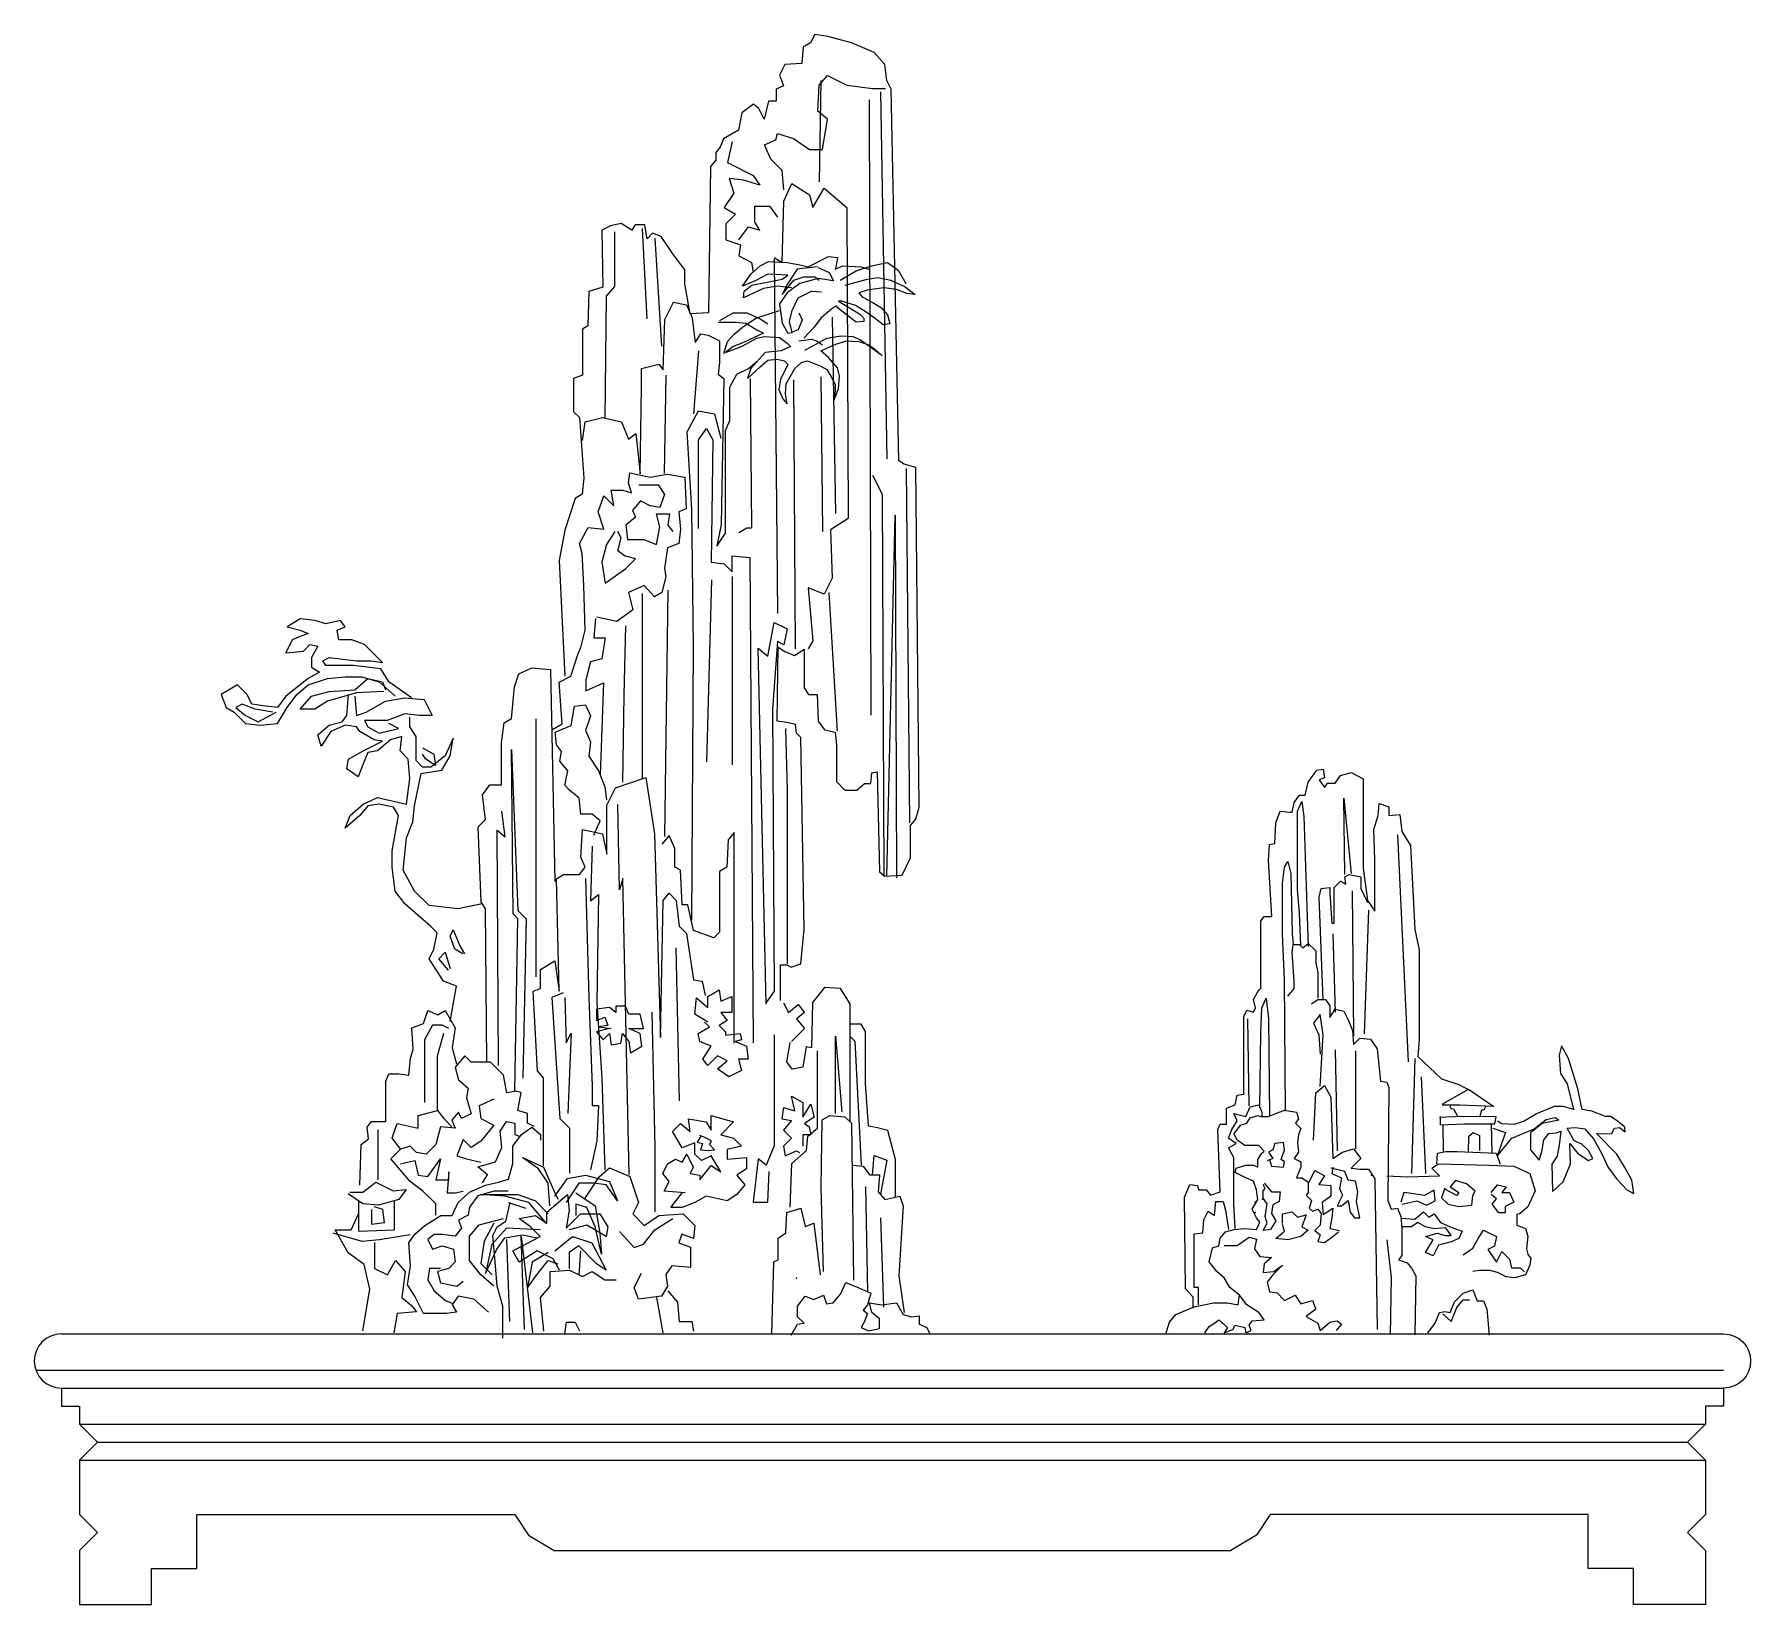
# Model space of a CAD drawing. Extents: x 21 to 877, y 371 to 1154.
import ezdxf

# ---------------------------------------------------------------- set-up
doc = ezdxf.new("R2010")
doc.units = 0
doc.header["$LTSCALE"] = 0.9
doc.header["$MEASUREMENT"] = 0
doc.header["$PDSIZE"] = 15
for name, color, linetype in [('2', 2, 'CONTINUOUS'), ('3', 3, 'CONTINUOUS'), ('4', 4, 'CONTINUOUS')]:
    doc.layers.add(name, color=color, linetype=linetype)

msp = doc.modelspace()

# ---------------------------------------------------------------- linework, layer by layer
at = {"layer": '2'}
for points in [[(34.07, 505.76, 1), (34.07, 478.76), (34.07, 469.76), (43.07, 469.76), (43.07, 460.76), (52.07, 451.76), (43.07, 442.76), (43.07, 415.76), (52.07, 406.76), (43.07, 397.76), (43.07, 370.76), (79.07, 370.76), (79.07, 388.76), (101.57, 388.76), (101.57, 415.76), (260.26, 415.76), (267.14, 405.43), (279.95, 397.76)], [(863.24, 505.76, -1), (863.24, 478.76), (863.24, 469.76), (854.24, 469.76), (854.24, 460.76), (845.24, 451.76), (854.24, 442.76), (854.24, 415.76), (845.24, 406.76), (854.24, 397.76), (854.24, 370.76), (818.24, 370.76), (818.24, 388.76), (795.74, 388.76), (795.74, 415.76), (637.06, 415.76), (630.17, 405.43), (617.37, 397.76)]]:
    msp.add_lwpolyline(points, format="xyb", dxfattribs=at)
for points in [[(34.07, 505.76), (863.24, 505.76)], [(21.34, 487.76), (863.24, 487.76)], [(34.07, 478.76), (863.24, 478.76)], [(43.07, 460.76), (854.24, 460.76)], [(52.07, 451.76), (845.24, 451.76)], [(43.07, 442.76), (854.24, 442.76)], [(279.95, 397.76), (617.37, 397.76)]]:
    msp.add_lwpolyline(points, dxfattribs=at)
at = {"layer": '3'}
for points in [[(412.95, 1130.84), (412.15, 1080.24)], [(437.07, 1121.2), (437.87, 814.39)], [(305.25, 962.17), (306.06, 1023.22), (310.08, 1028.04), (310.08, 1055.34)], [(323.74, 1056.95), (326.15, 1011.97)], [(330.17, 1052.13), (333.38, 998.32)], [(398.2, 1027.45), (391.06, 1028.29), (384.33, 1027.03), (374.25, 1022.42), (374.67, 1025.77), (378.45, 1028.71), (393.58, 1031.65), (396.52, 1033.75), (386.43, 1034.17), (380.13, 1030.81), (373.83, 1028.29), (378.03, 1034.17), (382.65, 1038.37), (386.85, 1040.47), (396.1, 1040.05), (402.4, 1038.79), (406.6, 1037.95), (416.68, 1042.99), (421.3, 1042.57), (420.46, 1037.53), (420.04, 1036.69), (423.82, 1038.37), (433.07, 1037.95), (436.85, 1036.69)], [(389.65, 1041.69), (391.25, 864.99)], [(411.22, 1037.95), (401.14, 1036.69), (396.52, 1029.55), (393.58, 1024.1), (399.46, 1031.23), (404.5, 1032.91), (409.96, 1032.91), (412.06, 1031.23)], [(411.64, 1037.53), (417.1, 1035.01), (419.2, 1030.81)], [(422.56, 1031.23), (430.55, 1035.85), (438.11, 1038.37), (446.09, 1040.05), (451.55, 1036.27), (455.33, 1029.55)], [(419.2, 1030.81), (411.64, 1032.07), (402.4, 1029.55), (396.1, 1024.94), (392.32, 1019.48), (393.58, 1009.82), (396.52, 1004.78), (398.62, 1005.2), (397.36, 1010.66), (398.62, 1016.12), (401.56, 1022.42), (408.28, 1025.77), (413.32, 1025.36)], [(425.09, 1028.71), (436.01, 1031.65), (441.47, 1032.49), (447.77, 1031.23), (454.91, 1027.87), (459.95, 1024.1), (455.75, 1024.52), (450.71, 1026.61), (444.41, 1027.45), (436.01, 1026.19), (431.81, 1024.94), (433.49, 1022.84), (438.53, 1020.32), (443.15, 1017.38), (446.09, 1014.02), (447.35, 1009.4), (443.99, 1008.98), (440.21, 1011.92), (435.59, 1015.28), (430.13, 1018.64), (423.4, 1020.74), (421.72, 1020.74), (432.23, 1014.44), (434.33, 1012.34), (434.33, 1010.66), (430.55, 1010.24), (423.4, 1015.7), (420.46, 1018.22), (418.36, 1016.96), (412.9, 1012.34), (409.54, 1007.72), (404.5, 1002.26)], [(362.49, 1011.08), (369.21, 1014.86), (375.93, 1014.86), (382.65, 1011.92), (386.43, 1009.4)], [(364.59, 994.71), (366.27, 1000.59), (369.63, 1004.36), (373.83, 1007.72), (380.55, 1012.34), (392.32, 1016.12)], [(401.98, 1014.86), (403.66, 1011.5), (401.56, 1006.46), (398.2, 1005.2)], [(418.58, 1012.77), (420.19, 914.79)], [(361.65, 1010.24), (370.47, 1010.24), (375.51, 1009.82), (380.97, 1006.46), (384.33, 1004.78), (374.25, 1000.17), (369.21, 998.07), (365.43, 995.13), (373.41, 998.07), (380.97, 1002.26), (384.75, 1003.1), (392.32, 1002.68), (396.1, 999.75), (397.78, 998.07), (393.16, 995.97), (385.17, 995.13), (378.03, 987.15), (376.35, 982.11), (382.65, 987.99), (386.43, 991.35), (391.06, 991.77), (394.84, 990.93), (396.52, 989.25), (392.74, 981.69), (391.9, 976.66), (394, 972.04), (396.1, 969.52), (395.26, 974.56), (395.68, 979.59), (399.88, 987.15), (403.24, 990.09), (406.18, 990.93), (412.9, 988.41), (415.84, 986.73), (417.94, 983.37), (420.04, 979.17), (420.04, 976.24), (419.62, 971.62), (421.72, 977.08), (422.14, 983.37), (421.3, 987.57), (416.68, 992.61), (412.9, 995.97), (420.46, 999.33), (425.93, 1001.01), (431.81, 1000.59), (436.85, 998.91), (439.79, 996.81), (443.57, 993.45)], [(401.98, 1001.01), (408.28, 1001.84), (410.8, 1001.01), (413.74, 998.91)], [(404.92, 996.39), (410.38, 999.33), (415.84, 1002.26), (422.98, 1003.52), (428.87, 1003.1), (432.65, 1001.43), (442.73, 994.29)], [(351.87, 995.91), (349.46, 964.58)], [(334.99, 934.87), (335.8, 983.86)], [(377.59, 982.25), (378.39, 907.56), (375.98, 907.56), (371.96, 905.15)], [(399.29, 981.45), (400.09, 847.32)], [(412.95, 983.06), (413.76, 905.95)], [(438.67, 934.06), (443.5, 924.43), (444.3, 734.07)], [(455.55, 937.28), (457.16, 760.58)], [(322.13, 929.18), (331.77, 929.18), (334.99, 924.36), (332.58, 917.94), (327.76, 918.74), (322.93, 921.15), (318.92, 916.33), (320.52, 913.12), (315.7, 909.1), (316.5, 901.87), (324.54, 901.87), (330.97, 899.47), (332.58, 908.3), (330.97, 914.73), (337.4, 914.73), (336.6, 909.1), (339.01, 905.89)], [(445.91, 734.07), (449.93, 913.98), (450.73, 733.27)], [(310.07, 905.89), (306.06, 899.47), (303.64, 890.63), (305.25, 880.19), (315.7, 887.42), (320.52, 892.24), (314.9, 893.84), (311.68, 896.25), (313.29, 902.68), (311.68, 905.89)], [(368.75, 883.46), (368.75, 789.49)], [(336.57, 876.66), (334.96, 753.77)], [(358.3, 881.86), (355.89, 791.1)], [(208.64, 822.96), (197.39, 831), (193.37, 837.42), (179.71, 839.03), (166.04, 839.03), (164.44, 841.44), (167.65, 843.04), (181.31, 841.44), (188.55, 841.44), (194.17, 840.63), (185.33, 849.47), (178.9, 851.88), (172.47, 851.88), (171.67, 856.7), (175.69, 858.3), (173.28, 861.52), (166.04, 859.91), (160.42, 861.52), (153.18, 862.32), (146.75, 858.3), (153.18, 856.7), (157.2, 855.09), (153.18, 853.48), (149.17, 851.88), (145.95, 845.45), (154.79, 846.26), (158.01, 849.47), (162.02, 848.67), (158.81, 843.04), (158.81, 838.22), (162.83, 835.82), (157.2, 832.6), (145.95, 823.77), (141.93, 818.15), (134.7, 818.95), (129.07, 819.75), (126.66, 824.57), (121.84, 829.39), (113.8, 824.57), (116.21, 818.15), (120.23, 815.74), (125.86, 810.11), (133.09, 809.31), (141.93, 810.11), (146.75, 818.15), (151.58, 824.57), (157.2, 829.39), (166.85, 832.6), (175.69, 833.41), (183.73, 833.41), (192.57, 831), (200.6, 823.77)], [(194.98, 826.18), (181.31, 825.37), (166.85, 821.36), (160.42, 817.34), (153.18, 817.34), (158.81, 823.77), (167.65, 826.18), (180.51, 826.98), (186.94, 832.6), (194.17, 831), (195.78, 826.98)], [(227.93, 661.53), (231.15, 679.2), (224.72, 681.61), (217.48, 692.85), (219.89, 697.67), (221.5, 705.7), (218.29, 708.91), (205.43, 720.16), (200.6, 726.58), (199, 738.63), (199, 746.66), (202.21, 764.33), (199.8, 768.35), (192.57, 769.95), (186.94, 769.15), (182.92, 764.33), (175.69, 757.91), (178.1, 764.33), (184.53, 769.95), (191.76, 773.17), (206.23, 769.95), (207.84, 782.81), (207.03, 792.44), (203.02, 796.46), (203.82, 803.69), (198.19, 802.08), (191.76, 796.46), (186.94, 795.66), (184.53, 790.03), (182.12, 783.61), (176.49, 787.62), (177.3, 792.44), (184.53, 796.46), (194.17, 801.28), (190.16, 802.08), (182.92, 806.1), (181.31, 808.51), (175.69, 809.31), (168.45, 806.1), (163.63, 798.87), (162.02, 804.49), (167.65, 809.31), (174.08, 810.92), (176.49, 814.13), (177.3, 824.57)], [(180.51, 823.77), (181.31, 814.13), (186.14, 815.74), (195.78, 821.36), (205.43, 822.96), (215.07, 822.16), (219.09, 814.13), (212.66, 814.13), (205.43, 814.93), (196.59, 811.72), (185.33, 811.72), (186.94, 808.51), (192.57, 805.29), (202.21, 807.7), (197.39, 810.11)], [(139.52, 815.74), (130.68, 817.34), (124.25, 819.75), (121.03, 818.15), (125.86, 814.13), (132.29, 810.92), (141.13, 815.74)], [(244.01, 720.16), (231.95, 717.75), (217.48, 719.36), (210.25, 726.58), (204.62, 737.02), (206.23, 753.09), (209.45, 761.12), (210.25, 769.15), (213.46, 785.22), (223.91, 786.82), (227.93, 794.05), (229.54, 802.89), (225.52, 794.05), (218.29, 788.43), (214.27, 788.43), (211.05, 791.64), (211.05, 794.85), (211.05, 803.69), (207.84, 808.51), (207.84, 813.33)], [(270.66, 812.4), (270.66, 683.9)], [(395.24, 807.59), (396.04, 777.06), (396.04, 690.32)], [(214.27, 798.07), (219.89, 794.85), (220.7, 789.23), (215.87, 792.44), (214.27, 794.85)], [(269.86, 609.2), (266.64, 610.81), (266.64, 615.63), (261.82, 617.23), (263.43, 626.07), (260.21, 626.87), (261.82, 712.81), (259.41, 715.22), (258.61, 797.14), (261.82, 716.83), (265.84, 712.81), (264.23, 633.3)], [(317.28, 585.11), (314.06, 732.89), (312.46, 727.27), (311.65, 769.84)], [(700.58, 754.66), (705.94, 641.5)], [(298.79, 748.95), (297.99, 721.65), (302.01, 724.86), (301.2, 671.05), (303.62, 633.3), (305.22, 587.52)], [(295.58, 732.89), (297.19, 673.46), (298.79, 629.28), (298.79, 619.64), (302.01, 619.64), (301.2, 601.97), (297.99, 587.52)], [(678.03, 726.77), (678.57, 654.37)], [(686.08, 717.12), (683.94, 655.44)], [(234.36, 695.26), (230.34, 697.67), (227.93, 704.09), (229.54, 707.31), (232.75, 699.28), (235.16, 695.26)], [(668.37, 705.32), (669.45, 666.17)], [(227.13, 687.23), (222.3, 692.85), (225.52, 696.06), (227.93, 688.03)], [(340.59, 698.35), (342.19, 622.05)], [(356.52, 661.25), (350.09, 665.26), (350.9, 673.29), (356.52, 668.48), (356.52, 674.1), (362.15, 677.31), (362.95, 671.69), (368.58, 674.1), (368.58, 666.07), (362.95, 666.07), (366.17, 662.05), (362.15, 659.64), (365.36, 656.43), (365.36, 654.82), (372.6, 655.62), (373.4, 652.41), (370.19, 651.61), (375.81, 649.2), (376.62, 642.77), (371.79, 642.77), (373.4, 637.15), (366.97, 633.94), (361.34, 637.95), (366.17, 641.97), (361.34, 644.38), (356.52, 639.56), (354.11, 642.77), (358.13, 649.2), (352.5, 651.61), (351.7, 655.62), (357.33, 658.84), (354.91, 661.25)], [(285.13, 673.46), (285.93, 650.97), (288.34, 655.79), (286.74, 615.63)], [(307.49, 658.03), (301.06, 656.43), (304.28, 652.41), (307.49, 655.62), (308.3, 650), (313.12, 650.81), (313.92, 655.62), (317.14, 651.61), (317.94, 645.99), (323.57, 649.2), (322.77, 655.62), (317.14, 658.03), (324.37, 658.03), (322.77, 665.26), (317.14, 665.26), (315.53, 669.28), (310.71, 669.28), (310.71, 666.07), (307.49, 668.48), (301.06, 667.67), (301.06, 662.05), (305.08, 663.66), (306.69, 659.64), (301.87, 658.84), (308.3, 658.03)], [(394.3, 670.88), (396.71, 666.07), (401.53, 670.08), (404.75, 666.07), (400.73, 662.85), (404.75, 658.03), (398.32, 651.61)], [(328.53, 666.23), (330.14, 598.76), (330.14, 566.63)], [(626.51, 619.5), (625.97, 662.95)], [(661.93, 629.16), (663.54, 654.9), (661.93, 665.09), (658.71, 660.8), (661.4, 654.9), (661.93, 645.25)], [(389.61, 654.98), (389.61, 599.56), (385.6, 589.93), (381.58, 593.14), (379.17, 571.45), (386.4, 571.45), (387.2, 586.71)], [(420.16, 615.63), (420.16, 654.18), (423.37, 616.43)], [(427.39, 654.18), (429.8, 651.77), (433.02, 589.93)], [(261.03, 626.77), (256.21, 625.97), (254.6, 634.8), (248.17, 641.23), (238.53, 641.23), (235.31, 644.44), (230.49, 638.82), (232.1, 632.39), (236.92, 628.38), (236.12, 623.56), (238.53, 615.53), (233.71, 613.12), (232.1, 616.33), (228.88, 612.31), (230.49, 608.3), (223.26, 609.1), (220.85, 600.26), (216.03, 595.45), (211.2, 596.25), (207.99, 599.46), (203.17, 597.86)], [(397.65, 569.04), (398.46, 590.73), (405.69, 597.15), (406.49, 604.38), (411.32, 608.4), (411.32, 646.95)], [(669.45, 647.39), (670.52, 596.98)], [(679.64, 646.86), (679.64, 598.05)], [(709.16, 643.1), (707.55, 585.72)], [(750.24, 594.32), (757.67, 603.34), (768.82, 608.11), (774.65, 612.62), (779.17, 613.68), (781.02, 612.36), (772.8, 610.77), (766.96, 605.99), (766.96, 597.51), (771.2, 592.47), (772.53, 596.71), (773.59, 602.54), (775.98, 605.73), (779.96, 605.99), (782.09, 606.79), (781.29, 599.89), (780.23, 594.32), (777.57, 590.35), (777.84, 576.82), (783.15, 581.59), (786.86, 590.61), (786.6, 600.69), (790.58, 595.65), (795.89, 592.2), (798.01, 593.26), (795.89, 597.24), (792.44, 600.42), (788.72, 602.01), (785.27, 608.38), (789.25, 608.64), (794.03, 608.11), (798.28, 603.08), (802.26, 595.91), (805.44, 589.02), (809.95, 582.92), (814.99, 577.62), (818.44, 575.76), (817.38, 582.39), (813.93, 588.75), (809.95, 595.38), (799.87, 605.73), (807.3, 605.46), (808.89, 608.38), (811.28, 608.64), (814.2, 606.52), (813.93, 608.91), (810.22, 612.09), (806.77, 614.21), (804.38, 614.21), (797.48, 616.87), (792.7, 617.66), (790.58, 628.01), (785.8, 643.12), (782.35, 649.49), (781.29, 644.71), (781.82, 635.7), (785.27, 630.39), (787.66, 620.31), (788.46, 617.66), (783.15, 619.25), (778.64, 619.25), (769.88, 615.54), (763.77, 611.83), (758.73, 610.24), (752.63, 610.5), (750.5, 611.83)], [(712.38, 633.99), (714.53, 585.72)], [(658.71, 602.34), (659.78, 625.94), (664.08, 629.7), (667.3, 623.8), (668.37, 593.22), (673.2, 596.44), (678.57, 598.05), (682.33, 593.22), (677.5, 588.4), (681.79, 587.86), (686.08, 587.86), (689.3, 583.03), (690.38, 507.95)], [(220.85, 564.93), (220.85, 570.55), (214.42, 576.97), (207.99, 581.79), (198.34, 593.04), (203.17, 597.86), (199.15, 603.48), (201.56, 610.71), (212.01, 608.3), (212.01, 614.72), (221.65, 617.13), (224.87, 613.12), (228.88, 609.1)], [(249.78, 622.75), (242.55, 619.54), (243.35, 613.12), (249.78, 609.9), (243.35, 601.87), (238.53, 598.66), (234.51, 602.67), (231.3, 594.64), (236.12, 593.04), (243.35, 591.43)], [(394.3, 618.68), (393.49, 613.06), (398.32, 612.25), (394.3, 607.43), (398.32, 603.42), (394.3, 599.4), (395.1, 594.58), (400.73, 596.99), (402.33, 596.19)], [(394.3, 618.68), (399.92, 617.07), (398.32, 624.3), (403.94, 621.09), (403.94, 613.86), (407.96, 620.28), (409.57, 613.86), (404.75, 610.65), (407.16, 609.04), (407.96, 605.02), (403.94, 605.02), (403.94, 599.4)], [(726.62, 619.52), (727.15, 618.19), (728.48, 617.93), (730.6, 613.95)], [(744.4, 618.99), (743.6, 617.4), (742.54, 617.4), (741.48, 613.68)], [(244.14, 581.09), (246.55, 585.11), (241.73, 589.12), (250.57, 591.53), (253.78, 598.76), (252.98, 606.79), (256.19, 611.61), (260.21, 610.81), (260.21, 605.19), (262.62, 604.38)], [(345.27, 576.11), (334.82, 576.91), (337.23, 581.73), (334.02, 585.75), (336.43, 590.57), (340.45, 592.98), (343.66, 591.37), (346.07, 595.39), (349.29, 588.96), (347.68, 585.75), (352.5, 584.95), (352.5, 582.54), (358.13, 589.76), (362.95, 586.55), (358.13, 594.58), (353.31, 592.17), (350.09, 595.39), (350.09, 601.01), (343.66, 598.6), (338.84, 606.63), (342.86, 610.65), (347.68, 606.63), (346.88, 613.06), (355.72, 611.45), (358.13, 607.43), (358.13, 614.66), (369.38, 611.45), (362.95, 605.02), (369.38, 603.42), (373.4, 599.4), (366.17, 597.8), (366.17, 592.98), (375.81, 593.78), (375.81, 588.16), (370.99, 584.95), (375.01, 580.13), (370.99, 575.31), (366.17, 572.09), (355.72, 574.5), (350.09, 571.29), (343.66, 568.88), (338.04, 568.88), (343.66, 576.11)], [(748.12, 608.38), (754.48, 606.26), (750.5, 594.85)], [(191.91, 607.49), (191.91, 582.6)], [(353.18, 604.63), (351.25, 601.42), (353.82, 600.78), (352.86, 597.58), (356.7, 597.26), (359.91, 597.58), (357.34, 600.14), (358.31, 602.06), (355.1, 603.66), (352.53, 604.63)], [(636.71, 592.69), (637.78, 589.47), (643.68, 588.93), (644.22, 591.61), (642.61, 592.69), (644.22, 597.51), (643.68, 601.27), (639.39, 600.73), (638.32, 597.51), (636.17, 596.44), (638.32, 593.22), (635.63, 592.15)], [(203.17, 590.63), (210.4, 592.23), (212.01, 585), (216.83, 584.2), (223.26, 593.04), (220.85, 582.6), (227.28, 582.6), (227.28, 586.61), (226.47, 576.17), (230.49, 576.17), (234.51, 576.97)], [(277.76, 569.68), (276.95, 580.93), (272.13, 588.16), (264.09, 593.78), (274.54, 588.96), (280.17, 576.11), (281.78, 572.9)], [(438.64, 585.11), (439.45, 594.74), (445.88, 592.33), (442.66, 575.47)], [(280.17, 574.5), (286.6, 583.34), (295.44, 584.95), (307.49, 581.73), (311.51, 572.09), (305.89, 580.13), (299.46, 580.93), (292.22, 580.93), (285.79, 571.29)], [(656.56, 581.42), (659.25, 587.32), (664.08, 584.64), (661.4, 580.35), (667.3, 579.82), (667.3, 574.45), (663.01, 571.23), (663.54, 565.33), (668.37, 568.55), (667.84, 563.73), (666.76, 558.36), (671.59, 557.29)], [(668.37, 588.93), (667.84, 585.72), (672.67, 583.57), (671.59, 578.21), (673.2, 574.99), (670.52, 569.62), (672.67, 569.62), (675.89, 572.31), (676.96, 566.41), (679.11, 563.73), (681.79, 563.73), (680.18, 571.77), (680.72, 576.6), (679.64, 581.96), (675.89, 582.5), (674.28, 586.79), (667.3, 588.4)], [(724.2, 578.49), (722.59, 573.67), (725.81, 570.45), (731.18, 569.37), (737.62, 569.91), (738.16, 574.74), (739.23, 576.88), (734.94, 580.64), (729.57, 582.25), (726.89, 579.03), (731.18, 576.35), (730.11, 574.74), (724.2, 577.96)], [(257.02, 576.97), (249.78, 576.97), (241.74, 574.56), (237.73, 568.94), (236.92, 564.93), (232.1, 562.52), (233.71, 558.5), (230.49, 554.48), (224.06, 555.29), (220.04, 555.29), (216.83, 552.88), (219.24, 548.06), (224.06, 549.66), (229.69, 548.06), (230.49, 541.63), (227.28, 538.42), (221.65, 536.81), (223.26, 531.19), (231.3, 529.59), (234.51, 532)], [(275.35, 561.65), (267.31, 571.29), (255.25, 574.5), (243.2, 575.31), (261.68, 575.31), (270.52, 572.09), (276.95, 565.67)], [(282.58, 537.56), (279.36, 543.18), (271.33, 547.2), (262.49, 541.57), (259.27, 547.2), (272.93, 554.42), (268.11, 559.24), (262.49, 563.26), (270.52, 564.87), (276.15, 560.85), (276.15, 566.47), (286.6, 575.31), (287.4, 567.28), (285.79, 558.44), (293.03, 565.67), (302.67, 565.67), (306.69, 559.24), (305.89, 554.42), (296.24, 560.05), (287.4, 557.64)], [(290.62, 576.11), (300.26, 569.68), (302.67, 556.03), (303.48, 545.59), (300.26, 559.24), (296.24, 568.88), (290.62, 570.49), (290.62, 564.87)], [(435.12, 579.22), (436.19, 526.66)], [(634.02, 580.89), (637.78, 576.6), (642.07, 576.6), (641.54, 571.77), (638.32, 570.16), (637.78, 565.87), (639.93, 562.12), (637.24, 557.83), (633.49, 557.29), (635.63, 561.04), (634.56, 564.26), (635.63, 570.7), (633.49, 573.38), (633.49, 577.13), (634.56, 578.21), (633.49, 580.35)], [(702.73, 570.45), (710.25, 572.06), (715.08, 569.91), (719.37, 572.06), (718.84, 577.42), (714.01, 574.74), (707.57, 575.81), (703.81, 576.35), (702.2, 571.52)], [(747.28, 576.35), (750.5, 580.1), (754.8, 579.03), (752.65, 576.35), (756.41, 576.35), (758.55, 571.52), (754.26, 569.37), (754.26, 566.16), (751.04, 566.16), (747.82, 570.45), (749.97, 573.13), (747.28, 575.27)], [(601.28, 520.28), (601.28, 526.72), (601.28, 528.86), (599.14, 528.86), (599.14, 555.68), (603.43, 556.22), (603.97, 562.65), (606.11, 566.94), (609.33, 564.8), (609.87, 571.77), (613.63, 571.77), (614.7, 567.48), (616.31, 557.83)], [(643.16, 560.79), (643.16, 565.62), (647.99, 566.69), (650.67, 564.01), (654.97, 565.08), (652.82, 559.18), (656.04, 557.58), (652.28, 554.36), (645.84, 552.75), (639.94, 553.28), (644.23, 557.04), (643.16, 560.26)], [(702.2, 563.47), (709.18, 562.94), (713.47, 566.69), (716.15, 564.01), (718.84, 565.62), (722.06, 561.33), (726.89, 559.18), (732.79, 557.04), (731.18, 553.28), (727.42, 551.68), (720.98, 550.07), (718.3, 544.7), (714.54, 546.31), (718.3, 552.75), (714.54, 554.36), (720.45, 555.97), (724.2, 554.89), (727.42, 554.89), (724.74, 558.65), (718.84, 558.11), (714.54, 559.18), (710.79, 561.33), (707.57, 559.18), (702.73, 559.18)], [(249.78, 529.59), (243.35, 535.21), (237.73, 542.44), (237.73, 554.48), (242.55, 560.11), (254.6, 563.32)], [(249.78, 560.91), (244.96, 552.07), (243.35, 540.83), (248.98, 535.21)], [(272.93, 557.64), (256.06, 558.44), (248.82, 550.41), (245.61, 535.95), (251.23, 548), (255.25, 553.62), (264.09, 555.23), (271.33, 553.62)], [(312.47, 556.89), (319.71, 548.86), (324.53, 550.47), (330.16, 557.7), (339, 563.32)], [(442.63, 563.66), (444.24, 519.15)], [(733.33, 545.24), (738.16, 548.46), (740.84, 553.28), (743.53, 557.58), (749.97, 554.36), (748.89, 549.53), (745.67, 547.92), (749.97, 541.48), (752.65, 546.85), (756.41, 543.09), (757.48, 538.8), (761.77, 538.8), (763.92, 536.66)], [(169.41, 556.09), (183.88, 552.07), (192.72, 552.88), (207.99, 555.29)], [(190.31, 551.27), (190.31, 538.42), (196.74, 535.21), (200.75, 542.44), (205.58, 536.81), (203.97, 523.96), (208.79, 519.95), (211.2, 516.73), (201.56, 515.93), (199.95, 506.29)], [(257.82, 511.92), (256.21, 552.88)], [(265.05, 507.9), (263.45, 554.48), (269.07, 506.29)], [(280.17, 547.2), (289.01, 554.42), (298.65, 551.21), (305.89, 537.56), (301.06, 540.77), (292.22, 549.61), (287.4, 546.39), (287.4, 538.36)], [(614.16, 549.78), (620.6, 549.78), (626.51, 554.07), (630.27, 553), (629.19, 548.17), (631.88, 544.42), (637.78, 543.88), (634.02, 540.66), (633.49, 536.37), (638.85, 536.91), (643.15, 540.13), (638.32, 535.3), (635.63, 531.54), (636.71, 526.72), (640.46, 526.18), (644.22, 522.43), (649.59, 525.11), (652.27, 520.82), (658.17, 522.43), (659.78, 518.14), (654.95, 514.38), (660.86, 511.16), (661.93, 507.41), (666.76, 511.7), (670.52, 512.24), (672.67, 510.63), (669.98, 507.41)], [(695.22, 552.75), (697.37, 533.98), (696.83, 505.55)], [(276.95, 546.39), (268.92, 541.57), (266.5, 528.72), (270.52, 534.35), (276.95, 542.38), (281.78, 540.77)], [(293.03, 547.2), (292.22, 535.15)], [(223.26, 538.42), (217.63, 538.42), (216.83, 532.8), (220.04, 527.18), (225.67, 522.36), (229.69, 520.75)], [(274.7, 507.1), (273.09, 523.96), (277.91, 529.59), (277.91, 536.81), (287.56, 537.62), (293.99, 534.4), (298.81, 536.81), (305.24, 532.8), (310.87, 532.8)], [(330.96, 523.96), (334.17, 506.29)], [(723.13, 515.74), (727.42, 511.99), (730.11, 518.96), (733.33, 522.71), (736.55, 522.71)]]:
    msp.add_lwpolyline(points, dxfattribs=at)
for p in [(687.52, 585), (629.54, 571.46), (629.54, 566.39), (633.17, 572.91), (400.78, 533.57)]:
    msp.add_point(p, dxfattribs=at)
at = {"layer": '4'}
for points in [[(392.72, 672.04), (392.72, 689.74), (395.94, 689.74), (398.08, 688.67), (402.91, 690.28), (404.53, 707.44), (402.95, 803.22), (400.81, 805.37), (400.27, 809.66), (395.97, 810.73), (391.14, 811.27), (391.68, 848.27), (394.9, 846.13), (399.73, 843.98), (404.56, 847.2), (404.56, 827.89), (406.71, 824.67), (411, 824.67), (411.54, 811.27), (414.76, 806.98), (420.13, 805.9), (420.66, 799.47), (420.66, 781.23), (424.96, 776.94), (430.86, 776.94), (434.62, 780.16), (437.84, 780.16), (438.38, 785.52), (441.06, 786.06), (442.13, 736.18), (444.82, 734.03), (453.4, 734.57), (457.7, 743.15), (457.7, 759.24), (460.38, 762.46), (461.99, 768.36), (460.38, 937.84), (454.48, 939.45), (451.79, 941.06), (448.04, 1126.45), (445.89, 1130.74), (444.82, 1138.79), (439.45, 1144.69), (428.18, 1149.52), (416.37, 1152.73), (409.93, 1153.81), (407.78, 1149.52), (404.02, 1147.37), (403.49, 1139.33), (394.9, 1138.79), (392.22, 1133.43), (394.36, 1128.06), (390.61, 1126.45), (390.61, 1120.55), (386.85, 1120.55), (384.7, 1111.44), (382.02, 1116.8), (379.34, 1118.95), (373.43, 1114.65), (371.82, 1106.07), (364.31, 1101.78), (362.7, 1097.49), (360.55, 1094.81), (360.55, 1091.06), (357.87, 1087.84), (356.79, 1014.89), (347.67, 1014.36), (344.99, 1029.38), (344.99, 1036.35), (339.08, 1044.39), (333.18, 1052.97), (328.88, 1054.58), (326.2, 1051.9), (325.66, 1055.66), (325.13, 1058.87), (320.3, 1058.87), (318.69, 1056.19), (313.32, 1059.41), (307.95, 1058.34), (303.66, 1056.19), (304.2, 1027.77), (297.22, 1025.62), (296.68, 1008.46), (294, 1006.85), (294, 983.79)], [(394.47, 1076.23), (393.66, 1085.86), (388.04, 1091.49), (384.82, 1098.71), (390.45, 1101.12), (391.25, 1104.34), (399.29, 1101.93), (407.33, 1096.3), (413.76, 1096.3), (416.17, 1111.57), (411.35, 1115.58), (412.15, 1128.43), (416.17, 1133.25), (425.81, 1128.43), (438.67, 1126.83), (445.1, 1126.83)], [(442.69, 1125.22), (445.91, 942.1)], [(368.75, 1100.32), (366.34, 1089.88), (379.2, 1083.45), (382.41, 1078.63), (374.37, 1081.04), (367.14, 1081.85), (369.55, 1074.62), (364.73, 1067.39), (370.36, 1064.18), (365.53, 1059.36), (365.53, 1051.33), (372.77, 1048.92), (371.96, 1043.3), (378.39, 1040.08), (379.2, 1035.26)], [(389.65, 1042.49), (393.66, 1040.08), (394.47, 1070.6), (398.49, 1079.44), (407.33, 1073.82), (408.93, 1067.39), (414.56, 1077.03), (425.81, 1067.39), (426.62, 912.38), (417.78, 906.76), (418.58, 882.66), (414.56, 874.63), (406.52, 877.84), (408.93, 851.34), (406.52, 847.32)], [(371.96, 1051.33), (376.79, 1057.75), (382.41, 1056.15), (380, 1060.16), (380, 1068.19), (387.23, 1068.19), (391.25, 1062.57)], [(293.99, 951.22), (295.43, 960.58), (304.07, 962.74), (313.44, 960.58), (317.04, 951.94), (320.64, 954.82), (322.81, 934.66), (323.53, 977.86), (323.53, 987.22), (332.17, 989.38), (334.33, 986.5), (335.05, 1011.69), (339.38, 1020.33), (345.86, 1018.89), (348.74, 1012.41), (350.18, 1000.17), (353.06, 1004.49), (356.67, 1003.77), (362.43, 1000.89), (362.43, 990.1), (361.71, 984.34), (364.59, 982.18), (363.15, 909.46), (360.99, 898.66), (365.31, 905.14), (365.31, 956.26), (367.47, 961.3), (367.47, 977.86), (371.08, 984.34), (376.84, 987.22), (381.16, 990.82)], [(294, 983.79), (289.61, 982.14), (289.61, 965.58), (292.49, 962.7), (294.65, 932.46), (293.93, 924.54), (290.33, 922.38), (285.28, 906.54), (282.4, 891.42), (285.28, 833.83)], [(348.62, 712.01), (349.43, 848.55), (348.64, 917.1), (346.22, 955.65), (351.85, 966.09), (359.89, 964.49), (363.1, 952.44)], [(351.85, 907.46), (351.85, 951.64), (355.87, 957.26), (359.08, 951.64), (358.28, 890.6), (364.71, 889.79), (368.73, 885.78), (368.73, 893.81), (377.57, 893.01), (379.18, 650.86)], [(278.76, 807.06), (283.8, 809.94), (282.36, 830.82), (288.12, 833.69), (291.72, 844.49), (293.16, 848.09), (295.33, 856.73), (294.61, 879.05), (293.88, 894.89), (292.44, 899.93), (296.77, 907.85), (304.69, 907.13), (301.81, 915.77), (304.69, 923.69), (309.73, 918.65), (308.29, 926.57), (314.06, 926.57), (318.38, 925.13), (316.94, 930.17), (317.66, 935.2), (327.75, 933.05), (336.39, 934.48), (345.04, 933.05), (345.76, 917.21), (342.15, 915.77), (342.87, 907.13), (342.15, 899.93), (336.39, 897.77), (334.95, 887.69), (335.67, 883.37), (333.51, 875.45), (329.91, 873.29), (324.86, 879.05), (316.94, 875.45), (319.1, 866.81), (311.18, 861.05), (301.09, 863.21)], [(323.71, 875.05), (323.71, 782.69)], [(416.97, 875.43), (420.99, 806.36)], [(300.43, 862.52), (299.63, 852.88), (305.25, 852.88), (303.64, 842.44), (298.02, 840.83), (295.61, 832), (295.61, 826.38), (304.45, 830.39), (302.84, 784.61)], [(314.08, 780.98), (314.88, 824.35), (315.69, 858.89)], [(385.6, 670.24), (381.58, 847.74), (386.4, 843.73), (389.61, 860.59), (396.04, 857.38), (394.44, 849.35), (391.22, 850.96), (388.81, 817.22), (389.61, 676.67), (385.6, 671.05)], [(246.33, 641.34), (245.61, 717.66), (243.45, 721.26), (242.01, 758.69), (245.61, 762.29), (244.17, 774.53), (247.78, 779.57), (253.54, 779.57), (253.54, 800.45), (254.98, 810.53), (258.58, 812.69), (260.02, 828.52), (262.18, 835), (268.67, 837.88), (278.03, 837.16), (280.2, 731.33)], [(299.61, 754.47), (302.83, 761.7), (298.81, 764.92), (293.18, 764.92), (292.38, 772.95), (287.56, 776.96), (285.15, 779.37), (286.75, 786.6), (282.74, 791.42), (283.54, 796.24), (281.13, 799.45), (280.32, 805.88), (288.36, 809.09), (289.97, 818.73), (295.59, 819.53), (298.01, 813.91), (295.59, 806.68), (298.01, 801.06), (297.2, 793.83), (302.02, 786.6), (305.24, 778.57), (306.04, 772.14)], [(274.5, 589.5), (274.5, 633.42), (271.62, 637.02), (269.46, 676.61), (273.06, 678.05), (273.06, 687.41), (280.26, 691.73), (282.42, 676.61), (280.98, 732.77), (284.58, 734.93), (292.51, 734.93), (295.39, 738.53), (293.23, 743.57), (293.95, 757.25), (304.04, 755.09), (306.2, 745.01), (306.2, 769.48), (310.52, 778.12), (325.65, 783.16), (329.97, 755.09), (332.85, 653.58), (334.29, 721.97), (337.18, 725.57), (340.78, 721.97), (342.22, 709.01), (345.82, 705.41), (349.42, 682.37), (353.75, 681.65), (355.19, 674.45)], [(598.62, 518.65), (598.62, 524.02), (594.86, 528.31), (594.33, 573.9), (597.01, 580.33), (600.77, 579.8), (601.3, 577.65), (605.06, 577.65), (607.21, 574.97), (612.04, 576.58), (610.96, 607.69), (612.04, 610.37), (615.26, 610.37), (615.26, 618.41), (619.55, 620.02), (620.62, 624.85), (623.84, 625.39), (623.84, 664), (625.45, 667.22), (628.68, 666.15), (629.75, 668.29), (628.68, 672.58), (631.36, 677.41), (632.43, 677.95), (632.43, 711.74), (634.04, 713.88), (637.8, 713.88), (636.19, 741.77), (636.73, 749.82), (639.41, 750.35), (639.95, 760.54), (642.09, 766.44), (646.92, 765.91), (648, 765.91), (649.07, 770.74), (651.75, 774.49), (654.44, 774.49), (656.05, 780.93), (660.34, 786.83), (663.56, 787.36), (664.1, 783.07), (661.42, 782), (664.1, 778.24), (665.71, 780.39), (669.47, 780.39), (672.15, 784.14), (677.52, 785.75), (683.42, 782.53), (683.42, 738.02), (685.57, 721.93), (689.32, 716.56), (689.32, 742.31), (688.79, 757.33), (690.93, 764.3), (691.47, 770.2), (696.3, 768.59), (696.3, 764.3), (701.67, 764.84), (702.74, 756.25), (707.04, 749.28), (709.18, 707.45), (711.33, 697.26), (711.33, 652.74), (710.79, 644.16), (722.6, 632.89), (731.19, 630.21), (737.09, 626.99)], [(652.27, 699.42), (651.73, 715.51), (650.66, 727.31), (650.66, 748.23), (650.66, 755.74), (650.66, 766.46), (652.81, 771.29), (653.88, 763.78), (656.03, 698.88)], [(674.3, 734.8), (673.76, 772.88), (677.52, 735.34)], [(252.19, 639.62), (251.39, 756.88), (255.41, 753.67), (253.8, 766.52)], [(369.6, 650.7), (369.6, 755.81), (366.71, 752.21), (365.99, 738.53), (362.39, 736.37), (362.39, 706.13), (359.51, 703.25), (349.42, 706.85), (346.54, 719.81), (343.66, 719.81), (342.94, 737.09), (340.06, 738.53), (340.06, 747.89), (337.18, 754.37), (333.57, 750.05)], [(644.76, 616.82), (644.22, 682.26), (643.15, 705.32), (643.15, 730.53), (644.22, 738.57), (645.83, 741.26), (647.44, 735.36), (647.98, 705.32), (648.51, 699.96)], [(663.56, 672.58), (661.42, 723.54), (662.49, 727.83), (666.78, 728.36), (666.78, 725.68), (667.86, 710.66), (668.93, 710.66), (668.93, 728.36), (672.15, 731.58), (674.83, 729.97), (674.3, 733.73), (676.44, 734.8), (682.35, 733.73), (682.35, 727.83), (685.57, 720.86)], [(645.85, 674.19), (649.07, 677.95), (649.07, 681.7), (648, 696.18), (648.53, 699.94), (651.75, 699.94), (653.36, 698.33), (656.05, 700.47), (659.8, 696.72), (659.8, 690.82), (660.88, 685.99), (660.88, 673.12)], [(427.6, 611.97), (427.6, 670.44), (422.77, 677.94), (414.72, 678.48), (408.82, 670.97), (408.28, 648.44), (405.6, 648.98), (403.99, 638.79), (398.62, 637.72), (395.94, 641.47), (397.55, 651.13)], [(284.33, 675.86), (278.7, 673.46), (282.72, 613.22), (287.54, 608.4), (287.54, 585.91)], [(631.88, 618.43), (632.41, 655.98), (632.95, 668.31), (635.1, 673.14), (636.17, 662.95), (636.71, 614.14)], [(657.66, 670.44), (660.88, 672.58), (664.64, 672.58), (666.78, 669.37), (666.78, 663.47), (669.47, 667.76), (673.76, 666.68), (675.91, 662.39), (678.05, 657.03), (678.59, 650.06), (681.81, 653.28), (687.18, 652.74), (690.4, 647.91), (692.01, 631.82), (695.23, 631.29), (696.3, 628.6), (695.77, 572.29), (697.38, 568), (700.6, 568.53), (702.21, 564.24), (702.74, 558.34), (702.74, 544.93), (701.13, 542.79), (705.43, 541.18), (707.57, 538.5), (709.72, 534.74), (709.18, 505.24)], [(182.93, 579.99), (183.65, 600.15), (187.26, 603.03), (186.54, 608.79), (188.7, 611.67), (195.9, 611.67), (195.9, 631.83), (197.34, 635.43), (202.39, 635.43), (207.43, 634.71), (208.15, 643.34), (209.59, 647.66), (208.87, 658.46), (214.63, 660.62), (216.79, 667.1), (221.84, 664.94), (225.44, 667.1), (230.48, 658.46), (229.04, 648.38), (231.2, 640.46)], [(227.28, 658.09), (224.06, 659.7), (219.24, 659.7), (215.22, 652.47), (215.22, 621.15)], [(450.15, 573.89), (450.15, 592.67), (446.39, 607.15), (440.49, 608.76), (436.73, 609.29), (435.12, 630.75), (435.12, 656.49), (432.97, 660.24), (427.6, 660.24)], [(221.65, 617.13), (221.65, 644.44), (224.87, 655.68)], [(722.9, 620.31), (735.91, 627.74), (748.65, 619.25), (731.66, 619.78), (722.9, 619.78)], [(604.52, 506.32), (606.67, 509.54), (609.89, 511.68), (611.5, 512.75), (615.79, 509), (614.18, 506.32), (618.48, 507.93), (619.55, 510.07), (624.38, 509), (624.92, 506.32), (627.6, 507.39), (626.53, 510.07), (628.14, 512.22), (634.04, 512.75), (631.36, 516.51), (625.45, 520.26), (621.7, 525.09), (616.87, 528.84), (614.18, 533.67), (610.43, 536.89), (606.67, 541.72), (608.28, 548.69), (611.5, 549.76), (612.04, 553.52), (614.72, 556.73), (619.01, 557.81), (624.38, 558.34), (630.29, 557.81), (631.9, 561.56), (630.29, 563.71), (628.14, 568), (630.82, 572.82), (630.29, 577.65), (628.68, 581.94), (624.92, 583.55), (619.55, 586.23), (620.09, 588.38), (624.92, 589.99), (628.68, 589.99), (630.82, 588.91), (630.82, 592.67), (632.97, 595.89), (634.04, 596.96), (631.36, 599.64), (624.38, 599.64), (620.62, 602.32), (619.01, 605.54), (622.23, 609.83), (625.45, 610.9), (627.07, 613.59), (630.82, 614.66), (632.43, 614.12), (636.19, 614.12), (639.95, 615.73), (644.24, 617.34), (650.14, 616.27), (651.22, 613.05), (649.61, 610.9), (652.29, 608.22), (651.22, 605), (650.68, 601.25), (651.22, 596.42), (649.07, 593.21), (652.29, 591.6), (652.29, 588.91), (650.14, 583.55), (652.83, 583.55), (656.05, 581.41), (656.05, 576.04), (654.97, 574.97), (657.66, 572.29), (656.58, 568.53), (658.19, 566.92), (660.88, 568), (662.49, 565.85), (661.95, 559.95), (659.27, 557.27), (661.95, 555.12), (660.88, 551.91), (664.1, 551.37), (667.86, 554.05), (671.08, 556.73)], [(619.53, 558.36), (618.99, 570.7), (618.99, 593.76), (616.31, 598.59), (620.07, 600.73), (616.31, 603.41), (617.92, 607.71), (620.6, 612), (618.99, 615.75), (624.9, 614.14), (627.05, 618.97), (631.34, 620.04), (632.95, 616.29), (632.95, 614.14)], [(247.05, 516.64), (239.85, 523.12), (231.92, 524.56), (229.04, 520.24), (231.2, 516.64), (226.16, 515.92), (214.63, 515.92), (210.31, 524.56), (206.71, 530.32), (208.15, 539.67), (207.43, 551.19), (210.31, 555.51), (215.35, 559.83), (223.28, 564.87), (229.04, 564.87), (231.92, 571.35), (237.69, 576.39), (245.61, 579.99), (252.1, 581.43), (257.14, 582.87), (259.3, 590.79), (259.3, 599.43), (263.62, 605.19), (268.67, 608.79), (272.99, 605.19), (272.99, 602.31)], [(414.19, 536.85), (413.11, 578.68), (413.65, 612.47), (417.41, 614.62), (424.92, 614.08), (428.14, 610.86), (429.21, 532.56)], [(721.84, 614.21), (721.84, 609.97), (734.05, 610.5), (749.18, 610.5), (749.71, 613.95), (732.72, 614.21), (721.58, 613.68)], [(723.17, 610.24), (723.43, 596.71)], [(747.32, 610.24), (747.58, 596.18)], [(735.91, 596.45), (736.17, 604.4), (738.3, 606.26), (741.48, 604.67), (741.48, 597.24)], [(720.25, 590.61), (720.51, 595.91), (724.76, 596.71), (730.33, 596.71), (749.71, 595.91), (751.83, 590.35)], [(295.32, 573.51), (302.53, 584.31), (307.57, 588.63), (317.66, 584.31), (321.98, 571.35), (319.1, 565.59), (324.86, 559.83), (332.06, 564.87), (344.31, 565.59), (350.07, 559.83), (349.35, 553.35), (343.59, 555.51), (342.15, 551.19), (347.91, 549.03), (347.91, 538.95), (338.55, 539.67), (335.67, 535.36), (336.39, 529.6), (333.5, 524.56), (321.98, 523.12), (319.82, 528.88), (323.42, 536.08)], [(428.68, 589.95), (434.04, 589.41), (437.26, 585.12), (442.09, 585.12), (441.56, 576.54), (444.78, 572.78), (452.29, 574.39), (453.9, 569.56), (451.76, 534.7), (454.44, 516.47)], [(695.23, 584.62), (705.43, 584.09), (721.53, 584.62), (717.77, 588.38), (720.99, 590.52), (746.22, 589.99), (758.56, 589.45), (766.61, 585.7), (769.3, 577.11), (765.54, 569.07), (761.78, 565.85), (760.17, 565.32), (760.17, 559.95), (764.47, 558.34), (765.54, 554.59), (765, 548.15), (765.54, 545.47), (767.15, 543.33), (766.61, 540.11), (764.47, 535.28), (759.1, 533.67), (754.8, 534.21), (750.51, 536.35), (746.75, 537.43), (741.39, 537.43), (738.17, 536.89)], [(177.89, 576.39), (184.38, 576.39), (190.86, 581.43), (199.5, 577.11), (205.99, 577.83), (202.39, 572.79), (192.3, 569.91), (184.38, 570.63), (177.17, 575.67)], [(184.38, 507.28), (187.98, 528.16), (185.1, 540.39), (177.17, 546.15), (170.69, 557.67), (178.61, 557.67), (182.21, 565.59)], [(182.21, 572.07), (182.21, 556.95), (200.22, 557.67), (200.22, 572.07)], [(188.7, 567.75), (188.7, 560.55), (195.18, 561.27), (194.46, 567.75), (190.14, 569.19)], [(254.26, 503.68), (254.26, 519.52), (251.38, 529.6), (250.66, 539.67), (249.21, 554.79), (251.38, 559.11), (255.7, 561.99), (257.86, 571.35)], [(257.14, 571.35), (265.78, 568.47)], [(388.42, 505.74), (389.5, 541.67), (391.64, 542.75), (391.64, 553.47), (395.4, 556.16), (395.94, 566.35), (402.91, 568.49), (405.06, 559.37), (409.35, 560.98), (412.58, 535.24)], [(398.08, 505.2), (401.3, 510.57), (404.52, 511.1), (401.3, 514.32), (401.3, 519.68), (405.06, 524.51), (409.35, 522.9), (414.19, 525.05), (415.8, 520.76), (419.02, 521.29), (422.77, 525.58), (425.46, 531.48), (431.9, 528.8), (437.8, 526.12), (436.19, 520.22), (434.04, 517.54), (436.19, 515.93), (434.58, 511.64), (432.97, 508.96), (436.73, 507.35), (442.09, 508.42), (442.09, 513.25), (438.34, 516.47), (437.26, 521.29), (443.17, 520.22), (450.68, 521.29), (453.9, 515.39), (458.2, 514.32), (461.95, 514.86), (461.95, 510.57), (465.71, 508.96), (467.32, 505.74)], [(336.59, 527.18), (341.41, 521.55), (342.21, 511.92), (348.64, 511.92), (349.44, 507.1)], [(585.2, 506.32), (586.81, 511.68), (590.03, 515.44), (599.16, 519.19), (608.82, 521.33), (615.79, 521.33), (621.16, 520.26), (621.7, 525.63)], [(715.63, 506.25), (719.38, 511.08), (721.53, 516.44), (724.22, 516.98), (726.9, 516.44), (729.05, 521.8), (733.34, 526.09), (738.17, 527.7), (740.32, 522.34), (743.54, 522.34), (745.15, 518.05), (746.22, 505.18)], [(285.24, 505.84), (285.96, 511.6), (290.28, 511.6), (292.44, 507.28)]]:
    msp.add_lwpolyline(points, dxfattribs=at)

doc.saveas('drawing.dxf')
